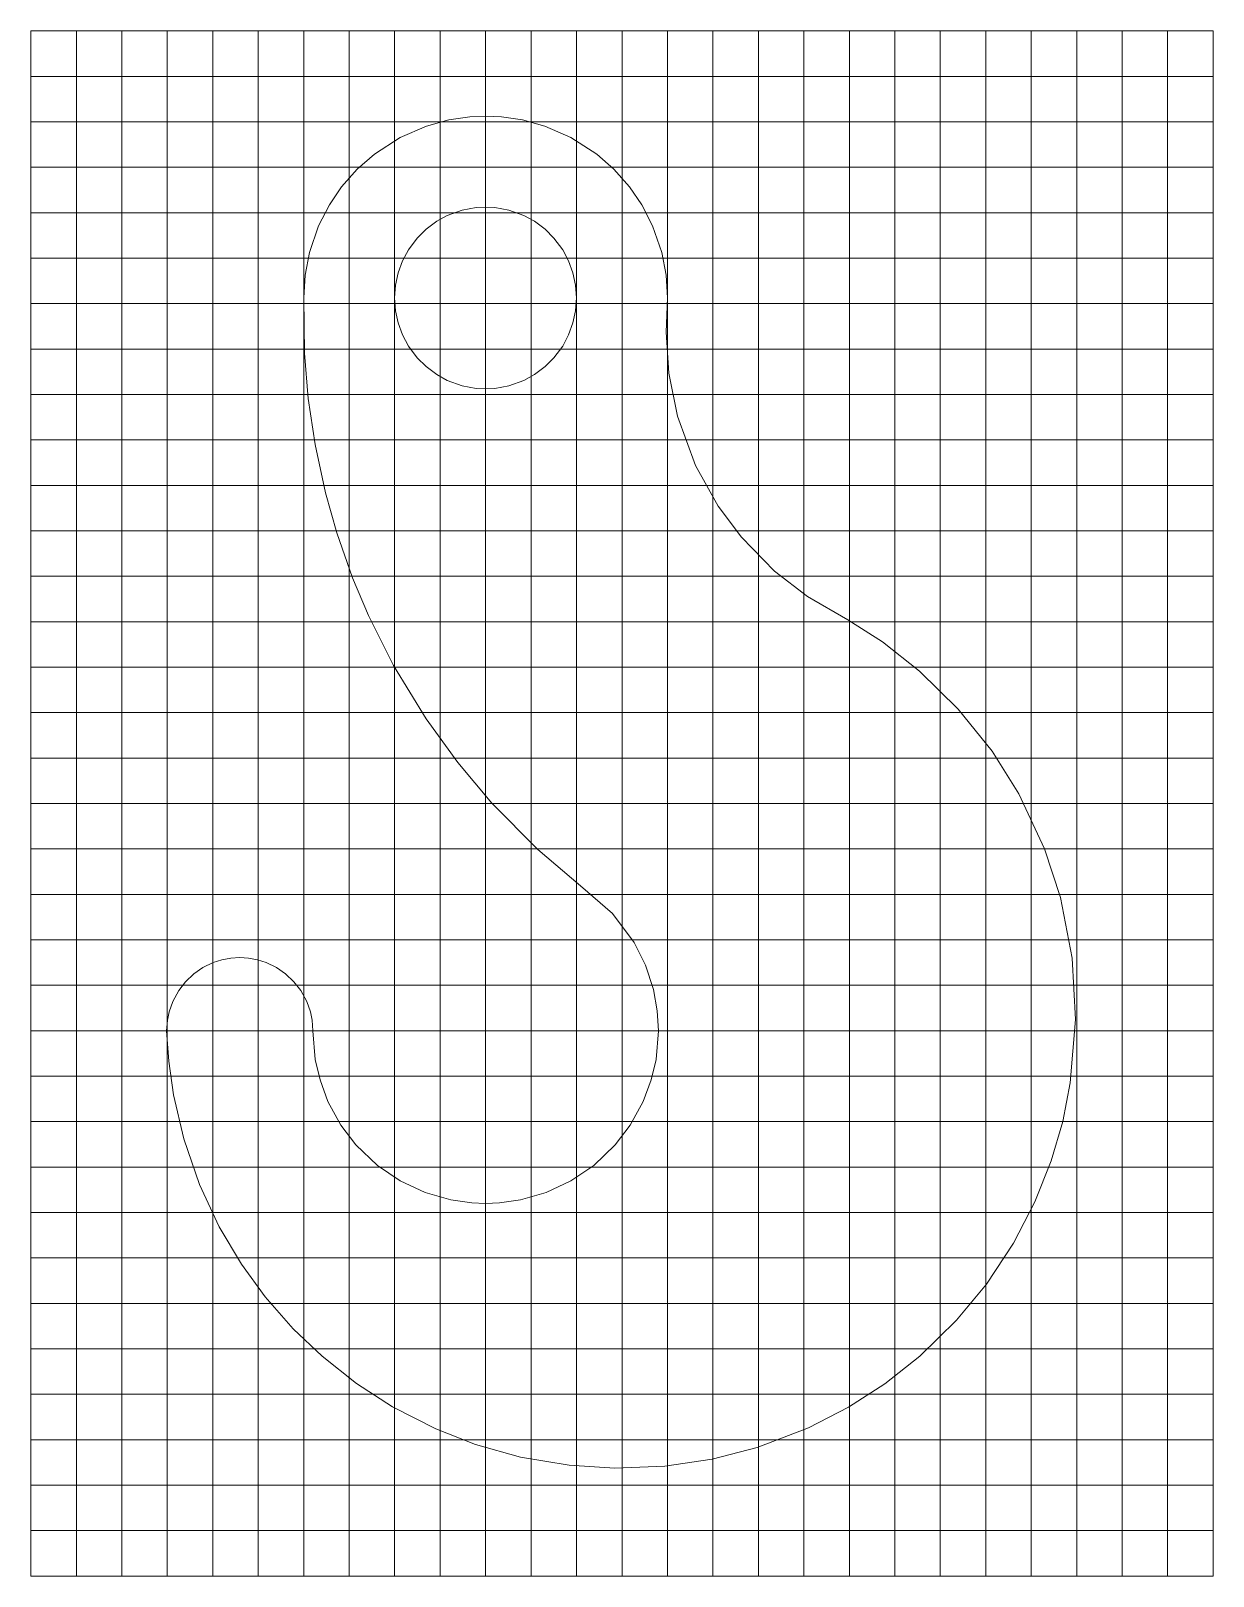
# Model space of a CAD drawing. Header units: millimetres. Extents: x -50 to 80, y -60 to 110.
import ezdxf

# ---------------------------------------------------------------- set-up
doc = ezdxf.new("R2010")
doc.units = ezdxf.units.MM
for name, color, linetype, lineweight, true_color in [('geometry', 3, 'Continuous', 0, 0x00ff00), ('holes', 30, 'Continuous', 0, 0xff7f00), ('points', 6, 'Continuous', 0, 0xff00ff)]:
    doc.layers.add(name, color=color, linetype=linetype, lineweight=lineweight, true_color=true_color)

msp = doc.modelspace()

# ---------------------------------------------------------------- linework, layer by layer
at = {"layer": 'geometry'}
for p, q in [((-4.05, 100.21), (-1.74, 100.55)), ((-1.74, 100.55), (0, 100.62)), ((1.74, 100.55), (0, 100.62)), ((4.05, 100.21), (1.74, 100.55)), ((-9.39, 98.28), (-6.51, 99.53)), ((-6.51, 99.53), (-4.05, 100.21)), ((6.51, 99.53), (4.05, 100.21)), ((9.39, 98.28), (6.51, 99.53)), ((-12.22, 96.45), (-9.39, 98.28)), ((12.22, 96.45), (9.39, 98.28)), ((-14.11, 94.8), (-12.22, 96.45)), ((14.11, 94.8), (12.22, 96.45)), ((-15.84, 92.84), (-14.11, 94.8)), ((15.84, 92.84), (14.11, 94.8)), ((-17.18, 90.86), (-15.84, 92.84)), ((17.18, 90.86), (15.84, 92.84)), ((-18.36, 88.55), (-17.18, 90.86)), ((18.36, 88.55), (17.18, 90.86)), ((-19.37, 85.62), (-18.36, 88.55)), ((19.37, 85.62), (18.36, 88.55)), ((-19.84, 83.11), (-19.37, 85.62)), ((19.84, 83.11), (19.37, 85.62)), ((-20, 80.65), (-19.84, 83.11)), ((20, 80.65), (19.84, 83.11)), ((-20, 80.65), (-19.92, 74.55)), ((19.87, 76.87), (20, 80.65)), ((20.16, 72.36), (19.87, 76.87)), ((-19.92, 74.55), (-19.5, 69.54)), ((21.11, 67.63), (20.16, 72.36)), ((-19.5, 69.54), (-18.75, 64.5)), ((23.1, 62.18), (21.11, 67.63)), ((-18.75, 64.5), (-17.59, 59.17)), ((25.58, 57.7), (23.1, 62.18)), ((-17.59, 59.17), (-16.35, 54.79)), ((28.13, 54.29), (25.58, 57.7)), ((-16.35, 54.79), (-14.62, 49.84)), ((31.78, 50.57), (28.13, 54.29)), ((-14.62, 49.84), (-12.87, 45.69)), ((35.39, 47.79), (31.78, 50.57)), ((39.82, 45.2), (35.39, 47.79)), ((-12.87, 45.69), (-10.11, 40.18)), ((43.63, 42.77), (39.82, 45.2)), ((47.73, 39.56), (43.63, 42.77)), ((-10.11, 40.18), (-6.54, 34.32)), ((51.98, 35.39), (47.73, 39.56)), ((-6.54, 34.32), (-3.06, 29.5)), ((55.7, 30.74), (51.98, 35.39)), ((58.63, 26.07), (55.7, 30.74)), ((-3.06, 29.5), (0.69, 25.05)), ((61.46, 20.03), (58.63, 26.07)), ((0.69, 25.05), (5.75, 19.94)), ((5.75, 19.94), (10.42, 15.96)), ((63.22, 14.66), (61.46, 20.03)), ((10.42, 15.96), (13.96, 12.89)), ((64.51, 7.97), (63.22, 14.66)), ((13.96, 12.89), (16.35, 9.69)), ((16.35, 9.69), (17.58, 7.21)), ((-32.08, 6.27), (-31.08, 6.95)), ((-31.08, 6.95), (-29.96, 7.49)), ((-29.96, 7.49), (-28.99, 7.8)), ((-28.99, 7.8), (-28.01, 7.98)), ((-28.01, 7.98), (-27.04, 8.04)), ((-26.08, 7.98), (-27.04, 8.04)), ((-25.09, 7.8), (-26.08, 7.98)), ((-24.12, 7.49), (-25.09, 7.8)), ((-23.01, 6.95), (-24.12, 7.49)), ((-22.01, 6.27), (-23.01, 6.95)), ((17.58, 7.21), (18.46, 4.52)), ((64.88, 1.25), (64.51, 7.97)), ((-33.75, 4.43), (-33, 5.39)), ((-33, 5.39), (-32.08, 6.27)), ((-21.08, 5.39), (-22.01, 6.27)), ((-20.33, 4.43), (-21.08, 5.39)), ((-34.41, 3.21), (-33.75, 4.43)), ((-19.67, 3.21), (-20.33, 4.43)), ((18.46, 4.52), (18.87, 2.19)), ((-34.99, 1.18), (-34.81, 2.08)), ((-34.81, 2.08), (-34.41, 3.21)), ((-19.27, 2.08), (-19.67, 3.21)), ((-19.09, 1.18), (-19.27, 2.08)), ((18.87, 2.19), (19, 0)), ((-35.08, 0), (-34.99, 1.18)), ((-35.08, 0), (-34.85, -3.34)), ((-19, 0), (-19.09, 1.18)), ((-19, 0), (-18.74, -3.15)), ((19, 0), (18.74, -3.15)), ((64.3, -5.75), (64.88, 1.25)), ((-34.85, -3.34), (-34.32, -7.05)), ((-18.74, -3.15), (-18.21, -5.41)), ((18.74, -3.15), (18.21, -5.41)), ((-18.21, -5.41), (-17.34, -7.77)), ((18.21, -5.41), (17.34, -7.77)), ((63.46, -9.99), (64.3, -5.75)), ((-34.32, -7.05), (-33.19, -11.89)), ((-17.34, -7.77), (-15.91, -10.38)), ((17.34, -7.77), (15.91, -10.38)), ((62.19, -14.33), (63.46, -9.99)), ((-33.19, -11.89), (-31.46, -16.9)), ((-15.91, -10.38), (-14.26, -12.56)), ((15.91, -10.38), (14.26, -12.56)), ((-14.26, -12.56), (-11.9, -14.82)), ((14.26, -12.56), (11.9, -14.82)), ((-11.9, -14.82), (-9.39, -16.52)), ((11.9, -14.82), (9.39, -16.52)), ((60.4, -18.83), (62.19, -14.33)), ((-31.46, -16.9), (-29.29, -21.57)), ((-9.39, -16.52), (-6.66, -17.79)), ((9.39, -16.52), (6.66, -17.79)), ((-6.66, -17.79), (-3.84, -18.61)), ((-3.84, -18.61), (-1.52, -18.94)), ((3.84, -18.61), (1.52, -18.94)), ((6.66, -17.79), (3.84, -18.61)), ((-1.52, -18.94), (0, -19)), ((1.52, -18.94), (0, -19)), ((58.04, -23.38), (60.4, -18.83)), ((-29.29, -21.57), (-26.85, -25.67)), ((55.07, -27.89), (58.04, -23.38)), ((-26.85, -25.67), (-24.23, -29.28)), ((51.8, -31.86), (55.07, -27.89)), ((-24.23, -29.28), (-21.15, -32.81)), ((47.77, -35.8), (51.8, -31.86)), ((-21.15, -32.81), (-17.98, -35.82)), ((-17.98, -35.82), (-14.21, -38.8)), ((43.92, -38.85), (47.77, -35.8)), ((-14.21, -38.8), (-10.22, -41.38)), ((39.92, -41.42), (43.92, -38.85)), ((-10.22, -41.38), (-5.49, -43.8)), ((35.5, -43.69), (39.92, -41.42)), ((-5.49, -43.8), (-1.12, -45.51)), ((29.85, -45.85), (35.5, -43.69)), ((-1.12, -45.51), (3.85, -46.91)), ((24.9, -47.13), (29.85, -45.85)), ((3.85, -46.91), (9.19, -47.81)), ((19.72, -47.91), (24.9, -47.13)), ((9.19, -47.81), (14.22, -48.14)), ((14.22, -48.14), (19.72, -47.91))]:
    msp.add_line(p, q, dxfattribs=at)
at = {"layer": 'holes'}
for p, q in [((-4.21, 89.69), (-2.56, 90.29)), ((-2.56, 90.29), (-1.02, 90.57)), ((-1.02, 90.57), (0, 90.62)), ((1.02, 90.57), (0, 90.62)), ((2.56, 90.29), (1.02, 90.57)), ((4.21, 89.69), (2.56, 90.29)), ((-6.55, 88.18), (-5.37, 89.06)), ((-5.37, 89.06), (-4.21, 89.69)), ((5.37, 89.06), (4.21, 89.69)), ((6.55, 88.18), (5.37, 89.06)), ((-8.48, 85.92), (-7.52, 87.21)), ((-7.52, 87.21), (-6.55, 88.18)), ((7.52, 87.21), (6.55, 88.18)), ((8.48, 85.92), (7.52, 87.21)), ((-9.13, 84.7), (-8.48, 85.92)), ((9.13, 84.7), (8.48, 85.92)), ((-9.9, 82.04), (-9.61, 83.37)), ((-9.61, 83.37), (-9.13, 84.7)), ((9.61, 83.37), (9.13, 84.7)), ((9.9, 82.04), (9.61, 83.37)), ((-10, 80.62), (-9.9, 82.04)), ((10, 80.62), (9.9, 82.04)), ((-10, 80.62), (-9.9, 79.21)), ((10, 80.62), (9.9, 79.21)), ((-9.9, 79.21), (-9.61, 77.87)), ((9.9, 79.21), (9.61, 77.87)), ((-9.61, 77.87), (-9.13, 76.55)), ((-9.13, 76.55), (-8.48, 75.33)), ((9.13, 76.55), (8.48, 75.33)), ((9.61, 77.87), (9.13, 76.55)), ((-8.48, 75.33), (-7.52, 74.03)), ((8.48, 75.33), (7.52, 74.03)), ((-7.52, 74.03), (-6.55, 73.07)), ((7.52, 74.03), (6.55, 73.07)), ((-6.55, 73.07), (-5.37, 72.18)), ((-5.37, 72.18), (-4.21, 71.55)), ((-4.21, 71.55), (-2.56, 70.96)), ((4.21, 71.55), (2.56, 70.96)), ((5.37, 72.18), (4.21, 71.55)), ((6.55, 73.07), (5.37, 72.18)), ((-2.56, 70.96), (-1.02, 70.67)), ((-1.02, 70.67), (0, 70.62)), ((1.02, 70.67), (0, 70.62)), ((2.56, 70.96), (1.02, 70.67))]:
    msp.add_line(p, q, dxfattribs=at)
at = {"layer": 'points'}
for p, q in [((-50, 110), (80, 110)), ((-50, -60), (-50, 110)), ((-45, 110), (-45, -60)), ((-40, 110), (-40, -60)), ((-35, 110), (-35, -60)), ((-30, 110), (-30, -60)), ((-25, 110), (-25, -60)), ((-20, 110), (-20, -60)), ((-15, 110), (-15, -60)), ((-10, 110), (-10, -60)), ((-5, 110), (-5, -60)), ((0, 110), (0, -60)), ((5, 110), (5, -60)), ((10, 110), (10, -60)), ((15, 110), (15, -60)), ((20, 110), (20, -60)), ((25, 110), (25, -60)), ((30, 110), (30, -60)), ((35, 110), (35, -60)), ((40, 110), (40, -60)), ((45, 110), (45, -60)), ((50, 110), (50, -60)), ((55, 110), (55, -60)), ((60, 110), (60, -60)), ((65, 110), (65, -60)), ((70, 110), (70, -60)), ((75, 110), (75, -60)), ((80, 110), (80, -60)), ((80, 110), (80, -60)), ((-50, 105), (80, 105)), ((-50, 100), (80, 100)), ((-50, 95), (80, 95)), ((-50, 90), (80, 90)), ((-50, 85), (80, 85)), ((-50, 80), (80, 80)), ((-50, 75), (80, 75)), ((-50, 70), (80, 70)), ((-50, 65), (80, 65)), ((-50, 60), (80, 60)), ((-50, 55), (80, 55)), ((-50, 50), (80, 50)), ((-50, 45), (80, 45)), ((-50, 40), (80, 40)), ((-50, 35), (80, 35)), ((-50, 30), (80, 30)), ((-50, 25), (80, 25)), ((-50, 20), (80, 20)), ((-50, 15), (80, 15)), ((-50, 10), (80, 10)), ((-50, 5), (80, 5)), ((-50, 0), (80, 0)), ((-50, -5), (80, -5)), ((-50, -10), (80, -10)), ((-50, -15), (80, -15)), ((-50, -20), (80, -20)), ((-50, -25), (80, -25)), ((-50, -30), (80, -30)), ((-50, -35), (80, -35)), ((-50, -40), (80, -40)), ((-50, -45), (80, -45)), ((-50, -50), (80, -50)), ((-50, -55), (80, -55)), ((-50, -60), (80, -60))]:
    msp.add_line(p, q, dxfattribs=at)

doc.saveas('drawing.dxf')
